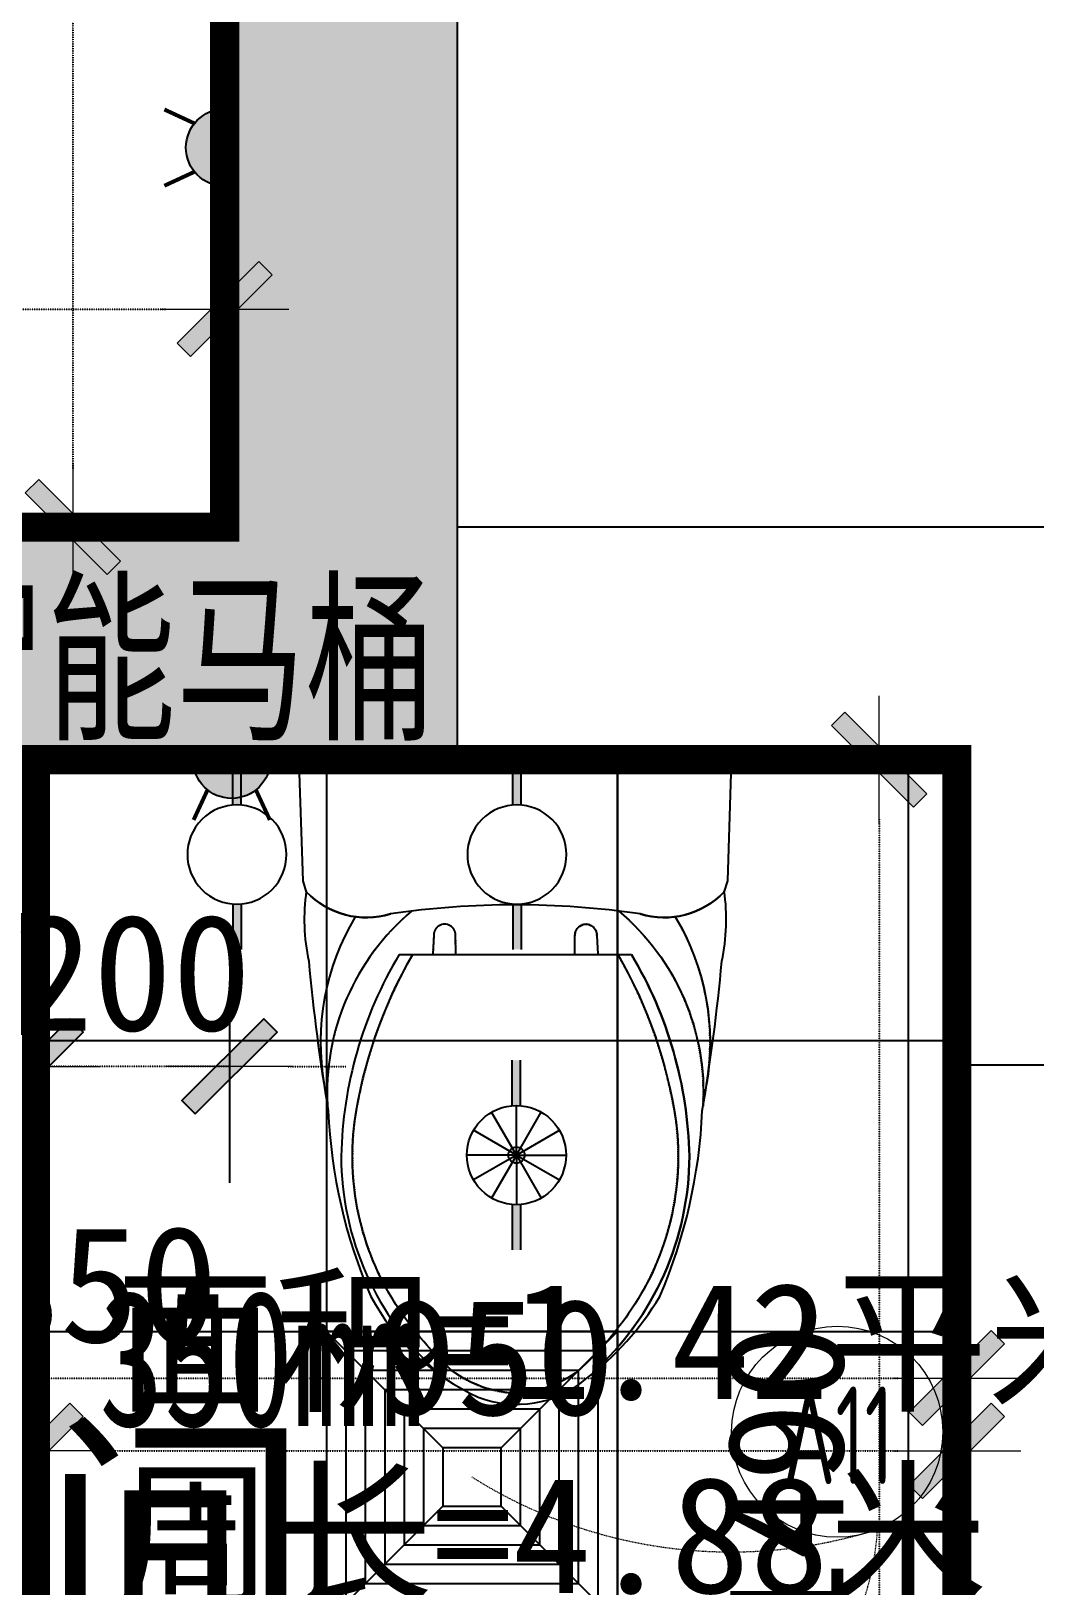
# Model space of a CAD drawing. Header units: millimetres. Extents: x -23568 to 99064, y -162914 to -58422.
# Drawn here: x 27585 to 28620, y -64653 to -63049 of the extents above; entities that cross this region are included whole.
import ezdxf
from ezdxf.enums import TextEntityAlignment as Align

# ---------------------------------------------------------------- set-up
doc = ezdxf.new("R2010")
doc.units = ezdxf.units.MM
doc.header["$LTSCALE"] = 0.01
doc.linetypes.add('ACAD_ISO03W100', pattern=[30, 12, -18])
doc.linetypes.add('HIDDEN', pattern=[9.524999999999999, 6.35, -3.175])
for name, color, linetype in [('AREA', 1, 'Continuous'), ('A家私尺寸', 8, 'Continuous'), ('FC-【地面材质】', 250, 'Continuous'), ('FF-FURN【平面家具】', 51, 'Continuous'), ('IFF-Furn', 51, 'Continuous'), ('LG-【灯具】', 22, 'Continuous'), ('P13-文字说明', 51, 'Continuous'), ('RC-FIN【天花造型】', 30, 'Continuous'), ('RC-FUN【家具参考线】', 250, 'ACAD_ISO03W100'), ('WALL-【原始墙体】', 6, 'Continuous'), ('X▲【插座定位】', 30, 'Continuous'), ('X▲【水路布置】', 30, 'Continuous'), ('图例表', 40, 'Continuous')]:
    doc.layers.add(name, color=color, linetype=linetype)
for name, color, linetype, lineweight in [('FF-Dim【平面家具尺】', 44, 'Continuous', 0), ('Q◆【 新建墙体填充】', 51, 'Continuous', 0), ('X▲【平面开关】', 31, 'Continuous', 0)]:
    doc.layers.add(name, color=color, linetype=linetype, lineweight=lineweight)
doc.styles.add('Arial', font='arial.ttf')
doc.styles.add('CCD_DIM', font='ARCHS.SHX', dxfattribs={"width": 0.7})
doc.styles.add('中文字体', font='', dxfattribs={"width": 0.7})
doc.styles.add('宋体', font='')
doc.styles.add('幼圆', font='SIMYOU.TTF')
doc.styles.add('黑体', font='simhei.ttf')
doc.styles.get('中文字体').set_extended_font_data('SimSun')
doc.styles.get('宋体').set_extended_font_data('SimSun')
doc.dimstyles.new('知乐家-尺寸1：60', dxfattribs={"dimscale": 60, "dimtxt": 2, "dimasz": 1, "dimexe": 2, "dimexo": 2, "dimgap": 0.6, "dimtad": 1, "dimdec": 0, "dimdsep": 46, "dimtxsty": '宋体', "dimblk": 'WS-cj', "dimcen": 1, "dimclrd": 44, "dimclre": 44, "dimclrt": 2, "dimadec": 0, "dimazin": 2, "dimtfac": 1, "dimtdec": 4, "dimtix": 1, "dimtmove": 2, "dimatfit": 3, "dimldrblk": 'CCD_Leader_Arrow', "dimfxl": 0, "dimtolj": 1, "dimarcsym": 0})

# ---------------------------------------------------------------- blocks, each defined once
blk = doc.blocks.new('8686')
at = {"layer": 'RC-FUN【家具参考线】'}
h = blk.add_hatch(color=250, dxfattribs=at)
h.dxf.hatch_style = 1
h.paths.add_polyline_path([(137729.7132588396, -326943.4323216762), (137369.7132588396, -326943.4323216762), (137369.7132588396, -327183.4323216762), (137489.7132588396, -327183.4323216762), (137489.7132588396, -329458.4323216762), (136549.7132588396, -329458.4323216762), (136549.7132588396, -329698.4323216762), (137729.7132588396, -329698.4323216762)])
at = {"layer": 'RC-FUN【家具参考线】', "color": 250}
for p, q in [((137729.7132588396, -329698.4323216762), (137729.7132588396, -326943.4323216762)), ((137489.7132588396, -329458.4323216762), (137489.7132588396, -327183.4323216762)), ((137489.7132588396, -329458.4323216762), (136549.7132588396, -329458.4323216762)), ((138484.7132588396, -329458.4323216762), (137729.7132588396, -329458.4323216762)), ((138244.7132588396, -329698.4323216762), (136549.7132588396, -329698.4323216762)), ((137294.7132588396, -329698.4323216762), (137294.7132588396, -331188.4323216762)), ((138244.7132588396, -330013.4323216762), (138244.7132588396, -329698.4323216762)), ((137705.3199935103, -329879.6634413632), (137704.2658824798, -329899.2234465367)), ((137728.1049326191, -329899.0018741374), (137727.8468690198, -329879.6634413632)), ((137850.6616204022, -329899.0018741374), (137850.9196840014, -329879.6634413632)), ((137873.446559511, -329879.6634413632), (137874.5006705415, -329899.2234465367)), ((138484.7132588396, -330013.4323216762), (138244.7132588396, -330013.4323216762)), ((138244.7132588396, -330658.4323216762), (138244.7132588396, -330013.4323216762))]:
    blk.add_line(p, q, dxfattribs=at)
at = {"layer": 'RC-FUN【家具参考线】', "color": 250, "linetype": 'Continuous'}
for p, q in [((137578.2691234951, -329698.4323216762), (138000.4974295261, -329698.4323216762)), ((137570.5744241019, -329823.2532192019), (137566.9533916615, -329712.4520616023)), ((138011.8131613598, -329712.4520616023), (138008.1921289194, -329823.2532192019)), ((137574.1954619995, -329835.011709311), (137570.5744241019, -329823.2532192019)), ((138008.1921289194, -329823.2532192019), (138004.5710910218, -329835.011709311))]:
    blk.add_line(p, q, dxfattribs=at)
at = {"layer": 'RC-FUN【家具参考线】', "color": 250, "linetype": 'ByBlock'}
blk.add_line((137669.5255734741, -329899.5463408456), (137909.2409795472, -329899.5463408455), dxfattribs=at)
at = {"layer": 'RC-FUN【家具参考线】', "color": 250, "linetype": 'Continuous'}
for centre, radius, start, end in [((137578.2691234951, -329710.0088165412), 11.57649486503676, 90.00000000014404, 192.1840227518736), ((138000.4974295261, -329710.0088165412), 11.57649486500304, 347.8159772481567, 90), ((137777.5675763961, -329863.0534890929), 205.7649777356923, 171.8704741478591, 192.1180571252163), ((137635.8842674215, -329775.731238254), 85.55514574317604, 223.8594693422108, 286.8246698705628), ((137942.8822855998, -329775.7312382541), 85.55514574310276, 253.1753301294258, 316.1405306578037), ((137801.198976625, -329863.0534890928), 205.7649777358714, 347.8819428747781, 8.129525852134003), ((137789.3832765106, -330725.7006894024), 877.5703140505528, 81.56452761887942, 98.43547238111871), ((139599.6631596937, -329720.3291789573), 2031.799707964596, 185.2501957434444, 189.6390642951652), ((135979.1033933276, -329720.3291789569), 2031.799707964599, 350.3609357048248, 354.7498042565458), ((138142.917341164, -330036.5228332931), 546.8965800116086, 182.5165212510218, 203.2259987641802), ((137435.8492118573, -330036.5228332932), 546.8965800115748, 336.7740012358254, 357.4834787489842), ((137850.7106856426, -330138.8924696132), 238.9398777877887, 208.3069014716136, 245.3734338545492), ((137676.9861596805, -330095.2338639369), 304.9371251719684, 307.3390331685042, 329.0200999496419), ((137790.9321606681, -330253.0056252913), 110.5050677362536, 248.8962168609534, 309.9839476369073)]:
    blk.add_arc(centre, radius, start, end, dxfattribs=at)
at = {"layer": 'RC-FUN【家具参考线】', "color": 250}
for centre, radius, start, end in [((137839.5555144792, -330041.7763299668), 244.1834074813229, 129.9245249638627, 183.347095908056), ((137739.2110385421, -330041.7763299668), 244.1834074813043, 356.652904091944, 50.07547503614252), ((137840.1002206687, -329990.0288650567), 251.5845663948338, 149.0161308852502, 189.9846402518409), ((137716.5834312651, -329879.4550892817), 11.26536464768717, 358.9402583959397, 181.0597416040575), ((137862.1831217562, -329879.4550892817), 11.26536464771627, 358.9402583959397, 181.0597416040575), ((137738.6663323526, -329990.0288650567), 251.5845663947839, 350.0153597481687, 30.98386911475659), ((138104.0931627681, -330142.5277234962), 485.6560405708129, 149.9611946300454, 171.7474762244473), ((137474.6733902532, -330142.5277234963), 485.6560405708667, 8.252523775565807, 30.03880536996649), ((137904.5406169621, -330107.4443387889), 283.1993226899367, 172.9770619847005, 213.9187929076339), ((137674.2259360593, -330107.4443387889), 283.1993226899292, 326.0812070923628, 7.022938015300211), ((137959.9275677467, -330070.1994766489), 349.9443155586477, 213.9187929076408, 227.6432727893205), ((137618.8389852746, -330070.1994766488), 349.9443155587157, 312.3567272106631, 326.0812070923434), ((137794.6248152007, -330233.9258081562), 118.1794856804963, 233.3947171983296, 267.4579632710654), ((137784.1417378206, -330233.9258081563), 118.1794856804396, 272.5420367288654, 306.6052828016759)]:
    blk.add_arc(centre, radius, start, end, dxfattribs=at)
at = {"layer": 'RC-FUN【家具参考线】', "color": 250, "linetype": 'ByBlock'}
for centre, radius, start, end in [((138033.9661348094, -330116.6888187582), 424.2260935638658, 149.2124941760266, 178.7513459843544), ((137544.8004182118, -330116.6888187581), 424.226093563836, 1.248654015637731, 30.78750582396667), ((137911.9646795269, -330106.5690637886), 302.1251691112454, 180.1659895920784, 227.869297646474), ((137666.8018734944, -330106.5690637885), 302.1251691112165, 312.1307023535186, 359.8340104079106)]:
    blk.add_arc(centre, radius, start, end, dxfattribs=at)
blk = doc.blocks.new('做成ACAD TuKuai0410')
at = {"linetype": 'Continuous'}
for points in [[(0, -211.1141530154855), (0, 211.1141530154928, -0.477961537101419), (14.01973992603598, 222.429884849189), (124.8208975257003, 218.808852408707), (136.579387634818, 215.1878145111332, -0.2818652564521011), (159.1918709058373, 128.7355885951984, 0.07374664095480787), (159.1918709058082, -128.7355885951838, -0.2818652564520825), (136.5793876347889, -215.1878145111186), (124.8208975256712, -218.8088524086925), (14.01973992603598, -222.429884849189, -0.4779615371007451), (0, -211.1141530155001, -5.50027363065142e-13)], [(135.5236547702516, -215.5129284225841, 0.0885773201583541), (207.8167316136532, -212.9956426940043, 0.01915239294053818), (362.1033520548954, -192.8350896027332, 0.09060889336609543), (553.7640669710236, -149.0400957939564, 0.1631583580039282), (657.6667702507111, -38.23939467476157, 0.2730425850405105), (639.2449939620565, 72.55645311440458, 0.09488472436252596), (553.7640669710236, 149.040095793971, 0.09060889336609476), (362.1033520549245, 192.8350896027405, 0.01915239294053851), (207.8167316136532, 212.9956426940189, 0.08857732015835576), (135.5236547702516, 215.5129284225914, 0.8794159779426043)]]:
    blk.add_lwpolyline(points, format="xyb", dxfattribs=at)
at = {"color": 39}
for points in [[(156.0820692787529, 106.5392890060975, -0.2374156357474076), (357.6005645009573, 193.5946324101169, 3.872250202734719)], [(162.0816312465759, 164.9695913118339, -0.1806875641680674), (335.2173235938826, 197.0571900481591, 4.705294550898476)], [(200.9825791179901, 105.7160230069712, -0.09534796400648576), (374.3861723495938, 165.9172177115252, -0.1805669090223648), (567.0421445929096, 119.8497555703943, -0.05995602777653749), (630.3635456744232, 65.22875791890692, -0.1497331398457365), (653.5566776441119, -7.275957614183426e-11, -0.1497331398454031), (630.3635456744232, -65.22875791889965, -0.05995602777653749), (567.0421445929096, -119.8497555703871, -0.1805669090223648), (374.3861723495647, -165.9172177115179, -0.09534796400648576), (200.9825791179901, -105.716023006964, 0.09534796400648576)], [(200.5695524611801, 61.27834389152849), (181.2311196869705, 61.53640749079932, -1.018669164694576), (181.2311196869705, 84.06328300035966), (200.7911248604651, 85.1173940308363)], [(200.5695524611801, -61.27834389152122), (181.2311196869705, -61.53640749078477, 1.018669164694576), (181.2311196869705, -84.06328300035238), (200.7911248604651, -85.11739403082902)], [(156.0820692787238, -106.5392890060903, 0.2374156357474076), (357.6005645009573, -193.5946324101096, -3.872250202734719)], [(162.0816312465467, -164.9695913118267, 0.1806875641680674), (335.2173235938826, -197.0571900481518, -4.705294550898476)]]:
    blk.add_lwpolyline(points, format="xyb", dxfattribs=at)
at = {"color": 35, "linetype": 'ByBlock'}
for points in [[(201.1140191693266, 119.8577030365414, -0.1296060232212347), (409.0120171126036, 179.5424982298573, -0.2112038815731671), (632.1977470206039, 80.09144639874285, -2.252949007047939)], [(201.1140191693266, -119.8577030365341, 0.1296060232212347), (409.0120171126036, -179.54249822985, 0.2112038815731671), (632.1977470206039, -80.09144639873557, 2.252949007047939)]]:
    blk.add_lwpolyline(points, format="xyb", dxfattribs=at)
blk.add_lwpolyline([(201.1140191693266, -119.8577030365341), (201.1140191693266, 119.8577030365414)], dxfattribs=at)
blk = doc.blocks.new('WS-cj')
blk.add_hatch(color=2).paths.add_polyline_path([(0.5879038905250127, 0.8177135944101792), (-0.8177135944101792, -0.5879038905250127), (-0.5879038905245579, -0.817713594410634), (0.817713594410634, 0.5879038905247853)])
at = {"color": 2, "linetype": 'ByBlock', "lineweight": 0}
for p, q in [((-1.099999999999909, 0), (0, 0)), ((0, 0), (1.099999999999909, 0))]:
    blk.add_line(p, q, dxfattribs=at)
at = {"color": 2}
blk.add_lwpolyline([(0.5879038905250127, 0.8177135944101792), (-0.8177135944101792, -0.5879038905250127), (-0.5879038905245579, -0.817713594410634), (0.817713594410634, 0.5879038905247853)], close=True, dxfattribs=at)
blk = doc.blocks.new('*D290')
at = {"layer": 'Defpoints', "color": 0, "transparency": 16777216}
for p in [(27589.27288711643, -63800.60114607197), (28539.27288711643, -63800.60114607197), (28539.27288711643, -64513.64055503084)]:
    blk.add_point(p, dxfattribs=at)
at = {"layer": 'FF-Dim【平面家具尺】', "color": 44, "lineweight": -2, "transparency": 16777216}
for p, q in [((27589.27288711643, -64153.64055503084), (27589.27288711643, -64633.64055503084)), ((28539.27288711643, -64153.64055503084), (28539.27288711643, -64633.64055503084))]:
    blk.add_line(p, q, dxfattribs=at)
at = {"layer": 'FF-Dim【平面家具尺】', "color": 44, "linetype": 'ACAD_ISO03W100', "lineweight": -2, "transparency": 16777216}
blk.add_line((27649.27288711643, -64513.64055503084), (28479.27288711643, -64513.64055503084), dxfattribs=at)
at = {"layer": 'FF-Dim【平面家具尺】', "color": 44, "lineweight": -2, "transparency": 16777216, "xscale": 60, "yscale": 60, "zscale": 60, "rotation": 180}
blk.add_blockref('WS-cj', (27589.27288711643, -64513.64055503084), dxfattribs=at)
at = {"layer": 'FF-Dim【平面家具尺】', "color": 44, "lineweight": -2, "transparency": 16777216, "xscale": 60, "yscale": 60, "zscale": 60}
blk.add_blockref('WS-cj', (28539.27288711643, -64513.64055503084), dxfattribs=at)
at = {"layer": 'FF-Dim【平面家具尺】', "color": 2, "transparency": 16777216, "insert": (28064.27288711643, -64417.64055503084), "char_height": 120, "attachment_point": 5, "style": '宋体'}
blk.add_mtext('\\A1;950', dxfattribs=at)
blk = doc.blocks.new('CCD_Leader_Arrow')
at = {"color": 50, "linetype": 'ByBlock'}
blk.add_line((0, 0), (-1, 0), dxfattribs=at)
for points in [[(-0.8586479999999881, 0.6683735999999953), (-0.5965191999999888, 0.8519200000000069), (-0.2400000000000091, 0), (0, 0)], [(-0.8586479999999881, -0.6683735999999953), (-0.5965191999999888, -0.8519200000000069), (-0.2400000000000091, 0), (0, 0)]]:
    blk.add_solid(points, dxfattribs=at)
blk = doc.blocks.new('*D291')
at = {"layer": 'Defpoints', "color": 0, "transparency": 16777216}
for p in [(28539.27288711644, -63800.601146072), (28459.14799834606, -65290.601146072), (28539.27288711644, -65290.601146072)]:
    blk.add_point(p, dxfattribs=at)
at = {"layer": 'FF-Dim【平面家具尺】', "color": 44, "lineweight": -2, "transparency": 16777216}
for p, q in [((28459.14799834606, -63800.601146072), (28339.14799834606, -63800.601146072)), ((28459.14799834606, -65290.601146072), (28339.14799834606, -65290.601146072))]:
    blk.add_line(p, q, dxfattribs=at)
at = {"layer": 'FF-Dim【平面家具尺】', "color": 44, "linetype": 'ACAD_ISO03W100', "lineweight": -2, "transparency": 16777216}
blk.add_line((28459.14799834606, -63860.601146072), (28459.14799834606, -65230.601146072), dxfattribs=at)
at = {"layer": 'FF-Dim【平面家具尺】', "color": 44, "lineweight": -2, "transparency": 16777216, "xscale": 60, "yscale": 60, "zscale": 60}
for p, rotation in [((28459.14799834606, -63800.601146072), 90), ((28459.14799834606, -65290.601146072), 270)]:
    blk.add_blockref('WS-cj', p, dxfattribs=dict(at, rotation=rotation))
at = {"layer": 'FF-Dim【平面家具尺】', "color": 2, "transparency": 16777216, "insert": (28363.14799834603, -64545.601146072), "char_height": 120, "attachment_point": 5, "rotation": 90, "style": '宋体'}
blk.add_mtext('\\A1;1490', dxfattribs=at)
blk = doc.blocks.new('*D292')
at = {"layer": 'Defpoints', "color": 0, "transparency": 16777216}
for p in [(27784.27288711643, -63335.70857234014), (26589.27288711139, -63560.60114607197), (27784.27288711643, -63560.60114607197)]:
    blk.add_point(p, dxfattribs=at)
at = {"layer": 'FF-Dim【平面家具尺】', "color": 44, "lineweight": -2, "transparency": 16777216}
for p, q in [((26589.27288711139, -63440.60114607197), (26589.27288711139, -63215.70857234014)), ((27784.27288711643, -63440.60114607197), (27784.27288711643, -63215.70857234014))]:
    blk.add_line(p, q, dxfattribs=at)
at = {"layer": 'FF-Dim【平面家具尺】', "color": 44, "linetype": 'ACAD_ISO03W100', "lineweight": -2, "transparency": 16777216}
blk.add_line((26649.27288711139, -63335.70857234014), (27724.27288711643, -63335.70857234014), dxfattribs=at)
at = {"layer": 'FF-Dim【平面家具尺】', "color": 44, "lineweight": -2, "transparency": 16777216, "xscale": 60, "yscale": 60, "zscale": 60, "rotation": 180}
blk.add_blockref('WS-cj', (26589.27288711139, -63335.70857234014), dxfattribs=at)
at = {"layer": 'FF-Dim【平面家具尺】', "color": 44, "lineweight": -2, "transparency": 16777216, "xscale": 60, "yscale": 60, "zscale": 60}
blk.add_blockref('WS-cj', (27784.27288711643, -63335.70857234014), dxfattribs=at)
at = {"layer": 'FF-Dim【平面家具尺】', "color": 2, "transparency": 16777216, "insert": (27186.77288711391, -63239.70857234014), "char_height": 120, "attachment_point": 5, "style": '宋体'}
blk.add_mtext('\\A1;1195', dxfattribs=at)
blk = doc.blocks.new('*D293')
at = {"layer": 'Defpoints', "color": 0, "transparency": 16777216}
for p in [(27784.27288711644, -61285.601146072), (27627.72296243841, -63560.601146072), (27784.27288711644, -63560.601146072)]:
    blk.add_point(p, dxfattribs=at)
at = {"layer": 'FF-Dim【平面家具尺】', "color": 44, "lineweight": -2, "transparency": 16777216}
for p, q in [((27664.27288711644, -61285.601146072), (27507.72296243841, -61285.601146072)), ((27664.27288711644, -63560.601146072), (27507.72296243841, -63560.601146072))]:
    blk.add_line(p, q, dxfattribs=at)
at = {"layer": 'FF-Dim【平面家具尺】', "color": 44, "linetype": 'ACAD_ISO03W100', "lineweight": -2, "transparency": 16777216}
blk.add_line((27627.72296243841, -61345.601146072), (27627.72296243841, -63500.601146072), dxfattribs=at)
at = {"layer": 'FF-Dim【平面家具尺】', "color": 44, "lineweight": -2, "transparency": 16777216, "xscale": 60, "yscale": 60, "zscale": 60}
for p, rotation in [((27627.72296243841, -61285.601146072), 90), ((27627.72296243841, -63560.601146072), 270)]:
    blk.add_blockref('WS-cj', p, dxfattribs=dict(at, rotation=rotation))
at = {"layer": 'FF-Dim【平面家具尺】', "color": 2, "transparency": 16777216, "insert": (27531.72296243838, -62423.101146072), "char_height": 120, "attachment_point": 5, "rotation": 90, "style": '宋体'}
blk.add_mtext('\\A1;2275', dxfattribs=at)
blk = doc.blocks.new('*D341')
at = {"layer": 'Defpoints', "color": 0, "transparency": 16777216}
for p in [(26689.27288711643, -64250.60114607227), (28539.27288711643, -64250.60114607227), (28539.27288711643, -64438.59440467344)]:
    blk.add_point(p, dxfattribs=at)
at = {"layer": 'Q◆【 新建墙体填充】', "color": 44, "lineweight": -2, "transparency": 16777216}
for p, q in [((26689.27288711643, -64370.60114607227), (26689.27288711643, -64558.59440467344)), ((28539.27288711643, -64370.60114607227), (28539.27288711643, -64558.59440467344))]:
    blk.add_line(p, q, dxfattribs=at)
at = {"layer": 'Q◆【 新建墙体填充】', "color": 44, "linetype": 'ACAD_ISO03W100', "lineweight": -2, "transparency": 16777216}
blk.add_line((26749.27288711643, -64438.59440467344), (28479.27288711643, -64438.59440467344), dxfattribs=at)
at = {"layer": 'Q◆【 新建墙体填充】', "color": 44, "lineweight": -2, "transparency": 16777216, "xscale": 60, "yscale": 60, "zscale": 60, "rotation": 180}
blk.add_blockref('WS-cj', (26689.27288711643, -64438.59440467344), dxfattribs=at)
at = {"layer": 'Q◆【 新建墙体填充】', "color": 44, "lineweight": -2, "transparency": 16777216, "xscale": 60, "yscale": 60, "zscale": 60}
blk.add_blockref('WS-cj', (28539.27288711643, -64438.59440467344), dxfattribs=at)
at = {"layer": 'Q◆【 新建墙体填充】', "color": 2, "transparency": 16777216, "insert": (27614.27288711643, -64342.59440467344), "char_height": 120, "attachment_point": 5, "style": '宋体'}
blk.add_mtext('\\A1;1850', dxfattribs=at)
blk = doc.blocks.new('A$C2C106005')
at = {"color": 1}
for p, q in [((119.9999512015493, 180.0000006422633), (-4.879845073446631e-05, 300.0000006422633)), ((179.9999512015493, 180.0000006422633), (299.9999512015493, 300.0000006422633)), ((119.9999512015493, 120.0000006422633), (-4.879845073446631e-05, 6.422633305191994e-07)), ((179.9999512015493, 120.0000006422633), (299.9999512015493, 6.422633305191994e-07))]:
    blk.add_line(p, q, dxfattribs=at)
for points in [[(19.99995120154927, 280.0000006422633), (279.9999512015493, 280.0000006422633), (279.9999512015493, 20.00000064226333), (19.99995120154927, 20.00000064226333)], [(39.99995120154927, 260.0000006422633), (259.9999512015493, 260.0000006422633), (259.9999512015493, 40.00000064226333), (39.99995120154927, 40.00000064226333)], [(59.99995120154927, 240.0000006422633), (239.9999512015493, 240.0000006422633), (239.9999512015493, 60.00000064226333), (59.99995120154927, 60.00000064226333)], [(79.99995120154927, 220.0000006422633), (219.9999512015493, 220.0000006422633), (219.9999512015493, 80.00000064226333), (79.99995120154927, 80.00000064226333)], [(99.99995120154927, 200.0000006422633), (199.9999512015493, 200.0000006422633), (199.9999512015493, 100.0000006422633), (99.99995120154927, 100.0000006422633)], [(119.9999512015493, 180.0000006422633), (179.9999512015493, 180.0000006422633), (179.9999512015493, 120.0000006422633), (119.9999512015493, 120.0000006422633)]]:
    blk.add_lwpolyline(points, close=True, dxfattribs=at)
at = {"layer": 'LG-【灯具】', "color": 30}
blk.add_lwpolyline([(-4.879845073446631e-05, 300.0000006422633), (299.9999512015493, 300.0000006422633), (299.9999512015493, 6.422633305191994e-07), (-4.879845073446631e-05, 6.422633305191994e-07)], close=True, dxfattribs=at)
blk = doc.blocks.new('A$C14176A33')
at = {"layer": 'X▲【插座定位】'}
h = blk.add_hatch(color=256, dxfattribs=at)
h.dxf.hatch_style = 1
h.paths.add_polyline_path([(3.128102491856589, -3.196513716829941e-06, 1), (0.395853344506213, -3.196513716829941e-06)])
blk.add_line((0.3653781063412679, -3.196513716829941e-06), (3.158577730021534, -3.196513716829941e-06), dxfattribs=at)
at = {"layer": 'X▲【插座定位】', "const_width": 0.1396599811840133}
for points in [[(0.9086349971048548, 1.066815536845388), (0.4157401191414464, 2.128755250115501)], [(2.615320839257947, 1.066815536845388), (3.108215717221356, 2.128755250115501)]]:
    blk.add_lwpolyline(points, dxfattribs=at)
at = {"layer": 'X▲【插座定位】'}
blk.add_arc((1.761977918180674, -3.196513716829941e-06), 1.366124573674822, 0, 180, dxfattribs=at)
blk = doc.blocks.new('*D417')
at = {"layer": 'Defpoints', "color": 0, "transparency": 16777216}
for p in [(27589.27288711643, -63924.10531944223), (27789.27288711643, -63924.10531944223), (27589.27288711643, -64117.05219248275)]:
    blk.add_point(p, dxfattribs=at)
at = {"layer": 'X▲【插座定位】', "color": 44, "lineweight": -2, "transparency": 16777216}
for p, q in [((27589.27288711643, -64044.10531944223), (27589.27288711643, -64237.05219248275)), ((27789.27288711643, -64044.10531944223), (27789.27288711643, -64237.05219248275))]:
    blk.add_line(p, q, dxfattribs=at)
at = {"layer": 'X▲【插座定位】', "color": 44, "linetype": 'ACAD_ISO03W100', "lineweight": -2, "transparency": 16777216}
for p, q in [((27529.27288711643, -64117.05219248275), (27469.27288711643, -64117.05219248275)), ((27789.27288711643, -64117.05219248275), (27589.27288711643, -64117.05219248275)), ((27849.27288711643, -64117.05219248275), (27909.27288711643, -64117.05219248275))]:
    blk.add_line(p, q, dxfattribs=at)
at = {"layer": 'X▲【插座定位】', "color": 44, "lineweight": -2, "transparency": 16777216, "xscale": 60, "yscale": 60, "zscale": 60}
blk.add_blockref('WS-cj', (27589.27288711643, -64117.05219248275), dxfattribs=at)
at = {"layer": 'X▲【插座定位】', "color": 44, "lineweight": -2, "transparency": 16777216, "xscale": 60, "yscale": 60, "zscale": 60, "rotation": 180}
blk.add_blockref('WS-cj', (27789.27288711643, -64117.05219248275), dxfattribs=at)
at = {"layer": 'X▲【插座定位】', "color": 2, "transparency": 16777216, "insert": (27689.27288711643, -64021.05219248275), "char_height": 120, "attachment_point": 5, "style": '宋体'}
blk.add_mtext('\\A1;200', dxfattribs=at)
blk = doc.blocks.new('*D423')
at = {"layer": 'Defpoints', "color": 0, "transparency": 16777216}
for p in [(27676.19546213959, -63160.601146072), (27521.35587654191, -63560.601146072), (27676.19546213959, -63560.601146072)]:
    blk.add_point(p, dxfattribs=at)
at = {"layer": 'X▲【插座定位】', "color": 44, "lineweight": -2, "transparency": 16777216}
for p, q in [((27556.19546213959, -63160.601146072), (27401.35587654191, -63160.601146072)), ((27556.19546213959, -63560.601146072), (27401.35587654191, -63560.601146072))]:
    blk.add_line(p, q, dxfattribs=at)
at = {"layer": 'X▲【插座定位】', "color": 44, "linetype": 'ACAD_ISO03W100', "lineweight": -2, "transparency": 16777216}
blk.add_line((27521.35587654191, -63220.601146072), (27521.35587654191, -63500.601146072), dxfattribs=at)
at = {"layer": 'X▲【插座定位】', "color": 44, "lineweight": -2, "transparency": 16777216, "xscale": 60, "yscale": 60, "zscale": 60}
for p, rotation in [((27521.35587654191, -63160.601146072), 90), ((27521.35587654191, -63560.601146072), 270)]:
    blk.add_blockref('WS-cj', p, dxfattribs=dict(at, rotation=rotation))
at = {"layer": 'X▲【插座定位】', "color": 2, "transparency": 16777216, "insert": (27425.35587654189, -63360.601146072), "char_height": 120, "attachment_point": 5, "rotation": 90, "style": '宋体'}
blk.add_mtext('\\A1;400', dxfattribs=at)
blk = doc.blocks.new('鹿白_03026353')
at = {"layer": '图例表'}
h = blk.add_hatch(color=256, dxfattribs=at)
edge = h.paths.add_edge_path()
edge.add_line((2.44657547967654, -1.16986210333107), (1.273999829787499, -1.16986210333107))
edge.add_ellipse((0, -1.278634859630074), major_axis=(-0.9041313728402819, 0.9041313728402819), ratio=0.9999999999985006, start_angle=225.000000000025, end_angle=229.8800182066488, ccw=False)
edge.add_ellipse((0, -1.278634859630074), major_axis=(0.9041313728355774, 0.9041313728355774), ratio=0.9999999999988127, start_angle=310.1199817933526, end_angle=314.999999999966, ccw=False)
edge.add_line((1.273999829791137, -1.387407615929078), (2.446575479680178, -1.387407615929078))
edge.add_line((2.44657547967654, -1.387407615929078), (2.44657547967654, -1.16986210333107))
edge = h.paths.add_edge_path()
edge.add_ellipse((3.637978807091713e-12, -1.278634859630074), major_axis=(-0.9041313727847741, 0.9041313727847738), ratio=0.9999999999961674, start_angle=40.119981793499505, end_angle=45.00000000012773, ccw=False)
edge.add_line((-1.273999829787499, -1.16986210333107), (-2.44657547967654, -1.16986210333107))
edge.add_line((-2.44657547967654, -1.16986210333107), (-2.44657547967654, -1.387407615929078))
edge.add_line((-2.44657547967654, -1.387407615929078), (-1.273999829791137, -1.387407615929078))
edge.add_ellipse((0, -1.278634859630074), major_axis=(0.9041313727811847, 0.9041313727811847), ratio=0.9999999999960312, start_angle=134.9999999998749, end_angle=139.8800182065041, ccw=False)
for p, q in [((0, -1.278634859630074), (-0.6393174248369178, -0.1713045977548973)), ((0, -1.278634859630074), (0, -1.007811079034582e-08)), ((0, -1.278634859630074), (0.6393174248405558, -0.1713045977548973)), ((0, -1.278634859630074), (-1.107330261987954, -0.6393174348540924)), ((0, -1.278634859630074), (1.107330261987954, -0.6393174348540924)), ((-1.273999829787499, -1.16986210333107), (-2.44657547967654, -1.16986210333107)), ((1.273999829791137, -1.16986210333107), (2.44657547967654, -1.16986210333107)), ((-1.273999829787499, -1.387407615929078), (-2.44657547967654, -1.387407615929078)), ((0, -1.278634859630074), (-1.278634849677474, -1.278634859630074)), ((0, -1.278634859630074), (-1.107330261987954, -1.917952284408784)), ((0, -1.278634859630074), (-0.6393174248369178, -2.385965121507979)), ((0, -1.278634859630074), (1.107330261987954, -1.917952284408784)), ((0, -1.278634859630074), (1.278634849681112, -1.278634859630074)), ((0, -1.278634859630074), (0.6393174248405558, -2.385965121507979)), ((0, -1.278634859630074), (0, -2.557269709183856)), ((1.273999829791137, -1.387407615929078), (2.44657547967654, -1.387407615929078))]:
    blk.add_line(p, q, dxfattribs=at)
for major_axis, ratio, start_param, end_param in [((-0.9041313728253271, 0.9041313728253271), 0.9999999999999584, 3.926990816987262, 10.21017612416685), ((0.1467986841811716, 0.1467986841811716), 0.9999999999997313, 5.497787143782004, 11.78097245096159)]:
    blk.add_ellipse((0, -1.278634859630074), major_axis=major_axis, ratio=ratio, start_param=start_param, end_param=end_param, dxfattribs=at)
blk = doc.blocks.new('鹿白_03028961')
at = {"layer": '图例表'}
h = blk.add_hatch(color=256, dxfattribs=at)
edge = h.paths.add_edge_path()
edge.add_ellipse((-3.637978807091713e-12, -1.278634859632803), major_axis=(0.9041313727847702, 0.9041313727847702), ratio=0.9999999999961671, start_angle=314.9999999998723, end_angle=319.8800182065005, ccw=False)
edge.add_ellipse((3.637978807091713e-12, -1.278634859632803), major_axis=(-0.9041313727812673, 0.9041313727812673), ratio=0.9999999999958553, start_angle=220.1199817935021, end_angle=225.0000000001187, ccw=False)
edge.add_line((1.273999829787499, -1.387407615931807), (2.44657547967654, -1.387407615931807))
edge.add_line((2.44657547967654, -1.387407615931807), (2.44657547967654, -1.169862103333799))
edge.add_line((2.44657547967654, -1.169862103333799), (1.273999829791137, -1.169862103333799))
edge = h.paths.add_edge_path()
edge.add_ellipse((3.637978807091713e-12, -1.278634859632803), major_axis=(-0.9041313728371205, 0.9041313728371202), ratio=0.9999999999987048, start_angle=45.00000000002899, end_angle=49.88001820664931, ccw=False)
edge.add_ellipse((3.637978807091713e-12, -1.278634859632803), major_axis=(0.9041313728402761, 0.9041313728402762), ratio=0.999999999998501, start_angle=130.1199817933512, end_angle=134.999999999975, ccw=False)
edge.add_line((-1.273999829783861, -1.169862103333799), (-2.446575479669264, -1.169862103333799))
edge.add_line((-2.44657547967654, -1.169862103333799), (-2.44657547967654, -1.387407615931807))
edge.add_line((-2.44657547967654, -1.387407615931807), (-1.273999829787499, -1.387407615931807))
for p, q in [((-1.273999829783861, -1.169862103333799), (-2.44657547967654, -1.169862103333799)), ((1.273999829787499, -1.169862103333799), (2.44657547967654, -1.169862103333799)), ((2.44657547967654, -1.169862103333799), (2.44657547967654, -1.387407615931807)), ((-1.273999829783861, -1.387407615931807), (-2.44657547967654, -1.387407615931807)), ((1.273999829787499, -1.387407615931807), (2.44657547967654, -1.387407615931807))]:
    blk.add_line(p, q, dxfattribs=at)
blk.add_ellipse((3.637978807091713e-12, -1.278634859632803), major_axis=(-0.9041313728253271, 0.9041313728253271), ratio=0.9999999999999584, start_param=3.926990816987262, end_param=10.21017612416685, dxfattribs=at)
blk = doc.blocks.new('A$C66C44230')
at = {"layer": 'P13-文字说明', "color": 51, "style": '幼圆'}
blk.add_text('卫生间', height=135.8410925928912, dxfattribs=at).set_placement((34.21307800553041, 174.4609323658806))
at = {"layer": 'P13-文字说明', "color": 1, "style": 'Arial'}
blk.add_text('BATH ROOM', height=73.72800000000001, dxfattribs=at).set_placement((12.47444114170503, 28.32096787822957))
blk = doc.blocks.new('*U211')
at = {"layer": 'A家私尺寸', "color": 7}
blk.add_blockref('A$C66C44230', (156.3791403867071, 9.261915693059564e-06), dxfattribs=at)

msp = doc.modelspace()

# ---------------------------------------------------------------- hatches: boundary and pattern name
at = {"layer": 'FC-【地面材质】'}
h = msp.add_hatch(dxfattribs=at)
h.set_pattern_fill('_USER', color=8, scale=800, double=1, pattern_type=0)
h.set_pattern_definition([(0, (22329.27288711643, -67695.60114607197), (0, 800), []), (90, (22329.27288711643, -67695.60114607197), (-800, 4.898587196589413e-14), [])])
h.paths.add_polyline_path([(22329.27288711643, -61320.60114607197), (21764.27288711643, -61320.60114607197), (19709.27288711643, -61320.60114607197), (19229.27288711643, -61320.60114607197), (19229.27288711593, -64015.60114607197), (19229.27288711591, -64065.60114607192), (19129.27288711599, -64065.60114607192), (19129.27288711649, -62995.60114607197), (19014.27288711643, -62995.60114607197), (19014.27288711643, -60765.60114607197), (18814.27288711643, -60765.60114607197), (16329.27288711643, -60765.60114607197), (16124.27288711643, -60765.60114607197), (16124.27288711643, -63960.60114607197), (16124.27288711643, -64075.60114607197), (17124.27288711643, -64075.60114607186), (17124.27288711643, -63475.60114607186), (18124.27288711643, -63475.60114607186), (18124.27288711643, -64175.60114607197), (18024.27288711643, -64175.60114607197), (18024.27288711643, -63575.60114607186), (17224.27288711643, -63575.60114607186), (17224.27288711643, -64075.60114607186), (17224.27288711643, -64175.60114607192), (17224.27288711643, -65475.60114607197), (18014.27288711643, -65475.60114607197), (19129.27288711643, -65475.60114607197), (19129.27288711596, -64915.60114607192), (19229.27288711591, -64915.60114607197), (19229.27288711591, -65025.60114607203), (19229.27288711643, -65605.60114607197), (19229.27288711643, -65725.60114607197), (19229.27288711643, -66275.60114607197), (19129.27288711643, -66275.60114607203), (19129.27288711643, -65575.60114607197), (18014.27288711643, -65575.60114607197), (18014.27288711643, -65725.60114607197), (17564.27288711643, -65725.60114607197), (16724.27288711643, -65725.60114607197), (16724.27288711643, -65875.60114607197), (16724.27288711643, -66070.60114607197), (16119.27288711643, -66070.60114607197), (16119.27288711643, -66240.60114607197), (16119.27288711643, -67300.60114607197), (16119.27288711643, -67470.60114607197), (16724.27288711643, -67470.60114607197), (16724.27288711643, -67670.60114607197), (18354.27288711643, -67670.60114607197), (18354.27288711643, -67000.60114607197), (19014.27288711643, -67000.60114607197), (19229.27288711643, -67000.60114607197), (19229.27288711643, -67695.60114607197), (19699.27288711643, -67695.60114607197), (21069.27288711745, -67695.60114607122), (22149.27288711556, -67695.60114607197), (22329.27288711643, -67695.60114607197), (22329.27288711643, -65290.60114607197), (27489.27288711643, -65290.60114607197), (27489.27288711643, -63800.60114607197), (26844.27288711643, -63800.60114607197), (26689.27288711314, -63800.60114607197), (26689.27288711643, -64250.60114607186), (26539.27288711646, -64250.60114607296), (26539.27288711559, -64130.60114606482), (26589.27288711559, -64130.60114607128), (26589.27288711139, -63560.60114607197), (26844.27288711643, -63560.60114607197), (27784.27288711643, -63560.60114607197), (27784.27288711643, -61285.60114607197), (27664.27288711643, -61285.60114607197), (25639.27288711559, -61285.60114607197), (25639.27288711559, -61385.60114607197), (25639.27288711559, -62830.60114607197), (25139.27288711559, -62830.60114607197), (25139.27288711559, -64130.60114607197), (25689.27288711559, -64130.60114607197), (25689.27288711646, -64250.60114607215), (24989.27288711559, -64250.60114607197), (24989.27288711559, -64130.60114607197), (25039.27288711559, -64130.60114607197), (25039.27288711559, -62730.60114607197), (25539.27288711559, -62730.60114607197), (25539.27288711559, -61385.60114607197), (25039.27288711559, -61385.60114607197), (25039.27288711559, -61285.60114607197), (24719.27288711643, -61285.60114607197), (22544.27288711643, -61285.60114607197), (22544.27288711643, -63550.60114607797), (24089.27288711643, -63550.60114607832), (24089.27288711628, -64130.6011460778), (24139.27288711559, -64130.6011460778), (24139.27288711559, -64250.60114607838), (23989.27288711625, -64250.60114607832), (23989.2728871164, -63650.60114607832), (22429.27288711643, -63650.60114607785), (22429.27288711643, -64250.60114607197), (22329.27288711643, -64250.60114607197)])
h = msp.add_hatch(dxfattribs=at)
h.set_pattern_fill('GRAVEL', color=8, scale=50)
h.set_pattern_definition([(228.0127875, (-108791.0403717232, 253420.0295474606), (-10160.0000007979, -11429.99999929089), [170.86072, -16915.2418197825]), (184.969741, (-108905.3403717232, 253293.0295474606), (15239.99999397025, 1270.000072348962), [293.2023599999998, -29027.02444676199]), (132.5104471, (-109197.4403717232, 253267.6295474606), (12700.00000536375, -13969.99999512298), [206.74076, -20467.36139705]), (267.273689, (-109692.7403717232, 252950.1295474606), (1270.000002659863, 25399.99999986657), [267.0022599999999, -26433.21871286899]), (292.83365418, (-109705.4403717232, 252683.4295474606), (-6350.000000531704, 15239.99999977773), [261.8168499999999, -25919.90387267199]), (357.2736889999999, (-109603.8403717232, 252442.1295474606), (-25399.99999986657, 1270.000002659864), [267.0022599999999, -26433.21871286899]), (37.69424047, (-109337.1403717232, 252429.4295474606), (-16509.99999926795, -12700.00000095021), [353.09683, -34956.55765712351]), (72.25532837, (-109057.7403717232, 252645.3295474606), (8890.000002389645, 27939.99999923943), [333.35976, -33002.6283009525]), (121.42956562, (-108956.1403717232, 252962.8295474606), (-10160.00000144156, 16509.99999911301), [267.9065, -26522.77284935601]), (175.2363583, (-109095.8403717232, 253191.4295474606), (13969.99999979976, -1270.000002194628), [305.8566399999999, -14986.96847499999]), (222.3974378, (-109400.6403717232, 253216.8295474606), (-15239.99999951233, -13970.000000532), [395.53896, -39158.3862560885]), (138.81407483, (-108435.4403717232, 252937.4295474606), (-8889.999999466754, 7620.000000619591), [135.00227, -13365.282912172]), (171.4692344, (-108537.0403717232, 253026.3295474606), (16510.00000044483, -2539.999997118671), [256.84099, -25427.31949852]), (225, (-108791.0403717232, 253064.4295474606), (-1.77635683940025e-13, -1270.00000000012), [179.60467, -1616.446554214]), (203.19859051, (-108879.9403717232, 253216.8295474606), (6350.000000173045, 2539.999999554667), [96.72065999999995, -9575.311184446993]), (291.80140949, (-108968.8403717232, 253178.7295474606), (-1270.000000265748, 3809.999999911436), [136.78281, -6702.376495]), (30.96375653, (-108918.0403717232, 253051.7295474606), (3810.000000093191, 2539.999999860563), [222.1598299999999, -7183.149076454998]), (161.56505118, (-108727.5403717232, 253166.0295474606), (2540.000000066291, -1269.999999866877), [160.64357, -3855.449058414]), (16.389540334, (-109705.4403717232, 253178.7295474606), (12700.00000000007, 3810.000000000122), [225.044, -22279.4133362695]), (70.34617594, (-109489.5403717232, 253242.2295474606), (-5080.000000464658, -13969.9999998352), [188.79947, -18691.1078391]), (293.19859051, (-108727.5403717232, 253420.0295474606), (-2539.999999556631, 6350.000000177643), [193.4400499999999, -9478.591794446993]), (343.6104596700001, (-108651.3403717232, 253242.2295474606), (-12700.00000026614, 3809.99999911143), [225.0439999999999, -22279.41333626999]), (339.44395478, (-109705.4403717232, 252391.3295474606), (-6349.999999999931, 2540.000000000105), [217.0175999999999, -10633.867156553]), (294.7751406, (-109502.2403717232, 252315.1295474606), (-6350.000007558465, 13969.99999656363), [181.83606, -18001.79669036]), (66.80140949, (-108714.8403717232, 252150.0295474606), (2539.999999601149, 6350.000000159651), [193.44005, -9478.591794446998]), (17.35402464, (-108638.6403717232, 252327.8295474606), (-16509.99999967151, -5080.000001066232), [212.8913700000001, -21076.1879901]), (69.44395478, (-109337.1403717232, 252150.0295474606), (-2540.000000044231, -6349.999999982316), [108.5088, -10742.375956553]), (101.309932474, (-108791.0403717232, 252150.0295474606), (-1270.0000000002, 5080.000000000185), [64.7573, -6410.997482263001]), (165.963756532, (-108803.7403717232, 252213.5295474606), (3809.999999999756, -1269.999999999932), [261.81685, -4974.5272945345]), (186.00900596, (-109057.7403717232, 252277.0295474606), (12699.99999993268, 1270.000000664677), [242.6334999999999, -24020.68243166849]), (303.69006753, (-108918.0403717232, 252937.4295474606), (-1270.000000176484, 2539.999999911851), [183.16194, -4395.88817984]), (353.15722659, (-108816.4403717232, 252785.0295474606), (21590.00000013284, -2539.999998869697), [319.77838, -31658.0045325155]), (60.9453959, (-108498.9403717232, 252746.9295474606), (-5080.000000139843, -8889.999999920126), [130.75412, -12944.696159055]), (90, (-108435.4403717232, 252861.2295474606), (-1270, 1270), [76.2, -1193.8]), (120.25643716, (-109083.1403717232, 252315.1295474606), (5079.999999378582, -8890.000000354898), [176.43348, -17466.9703866]), (48.01278749999999, (-109172.0403717232, 252467.5295474606), (10160.00000083767, 11429.9999992551), [341.72144, -16744.3810997825]), (0, (-108943.4403717232, 252721.5295474606), (1270, 1270), [330.2, -939.8]), (325.3048465, (-108613.2403717232, 252721.5295474606), (12700.00000481076, -8889.999993127289), [200.80478, -19879.65836207]), (254.0546040999999, (-108448.1403717232, 252607.2295474606), (-1269.999999911278, -5080.000000022374), [184.91454, -9060.825019386]), (207.64597536, (-108498.9403717232, 252429.4295474606), (-24130.00000088667, -12699.99999831538), [301.0725499999998, -29806.23221146899]), (175.42607874, (-108765.6403717232, 252289.7295474606), (-16509.99999999941, 1269.999999999739), [318.51473, -31532.92322812])])
h.paths.add_polyline_path([(27589.27288711643, -63800.60114607197), (27489.27288711643, -63800.60114607197), (27489.27288711643, -65290.60114607197), (27589.27288711643, -65290.60114607197)])
h = msp.add_hatch(dxfattribs=at)
h.set_pattern_fill('_USER', color=8, scale=600, double=1, pattern_type=0)
h.set_pattern_definition([(0, (27589.27288711643, -65290.60114607197), (0, 600), []), (90, (27589.27288711643, -65290.60114607197), (-600, 3.673940397442059e-14), [])])
h.paths.add_polyline_path([(28539.27288711643, -64115.60114607197), (28539.27288711643, -63800.60114607197), (27589.27288711643, -63800.60114607197), (27589.27288711643, -65290.60114607197), (28539.27288711643, -65290.60114607197), (28539.27288711643, -64760.60114607197)])
at = {"layer": 'RC-FIN【天花造型】'}
h = msp.add_hatch(dxfattribs=at)
h.set_pattern_fill('_USER', color=8, scale=300, double=1, pattern_type=0)
h.set_pattern_definition([(0, (27589.27288711643, -65290.60114607197), (0, 300), []), (90, (27589.27288711643, -65290.60114607197), (-300, 1.83697019872103e-14), [])])
h.paths.add_polyline_path([(28539.27288711643, -63800.60114607203), (27589.27288711643, -63800.60114607203), (27589.27288711643, -65290.60114607197), (28539.27288711643, -65290.60114607203)])
at = {"layer": 'WALL-【原始墙体】'}
h = msp.add_hatch(color=8, dxfattribs=at)
h.dxf.hatch_style = 1
h.paths.add_polyline_path([(28024.27288711643, -61045.60114607197), (27664.27288711643, -61045.60114607197), (27664.27288711643, -61285.60114607197), (27784.27288711643, -61285.60114607197), (27784.27288711643, -63560.60114607197), (26844.27288711643, -63560.60114607197), (26844.27288711643, -63800.60114607197), (28024.27288711643, -63800.60114607197)])

# ---------------------------------------------------------------- linework, layer by layer
at = {"layer": 'AREA'}
msp.add_line((27589.27288711314, -63800.60114607197), (27589.27288711314, -65290.60114607197), dxfattribs=at)
at = {"layer": 'AREA', "linetype": 'HIDDEN', "ltscale": 18, "const_width": 30}
for points in [[(27784.27288711643, -61285.60114607197), (27664.27288711643, -61285.60114607197), (25639.27288711559, -61285.60114607197), (25639.27288711559, -61385.60114607197), (25639.27288711559, -62830.60114607197), (25139.27288711559, -62830.60114607197), (25139.27288711559, -64130.60114607197), (25689.27288711559, -64130.60114607197), (26539.27288711559, -64130.60114606482), (26589.27288711559, -64130.60114607128), (26589.27288711139, -63560.60114607197), (26844.27288711643, -63560.60114607197), (27784.27288711643, -63560.60114607197)], [(28539.27288711643, -64115.60114607197), (28539.27288711643, -63800.60114607197), (27589.27288711314, -63800.60114607197), (27589.27288711314, -65290.60114607197), (28539.27288711643, -65290.60114607197), (28539.27288711643, -64760.60114607197)]]:
    msp.add_lwpolyline(points, close=True, dxfattribs=at)
at = {"layer": 'FC-【地面材质】', "color": 8}
msp.add_line((27589.27288711643, -65290.60114607197), (27589.27288711643, -63800.60114607197), dxfattribs=at)
at = {"layer": 'FF-FURN【平面家具】', "color": 8}
msp.add_line((27589.27288711643, -63800.60114607197), (27589.27288711643, -65290.60114607192), dxfattribs=at)
at = {"layer": 'RC-FIN【天花造型】'}
msp.add_lwpolyline([(27589.27288711643, -63800.60114607203), (28539.27288711643, -63800.60114607203), (28539.27288711643, -65290.60114607203), (27589.27288711643, -65290.60114607197), (27589.27288711643, -63800.60114607203)], dxfattribs=at)
at = {"layer": 'WALL-【原始墙体】'}
for p, q in [((28024.27288711643, -63800.60114607197), (28024.27288711643, -61045.60114607197)), ((27784.27288711643, -63560.60114607197), (27784.27288711643, -61285.60114607197)), ((27784.27288711643, -63560.60114607197), (26844.27288711643, -63560.60114607197)), ((28779.27288711643, -63560.60114607197), (28024.27288711643, -63560.60114607197)), ((28539.27288711643, -63800.60114607197), (26844.27288711643, -63800.60114607197)), ((28539.27288711643, -64115.60114607197), (28539.27288711643, -63800.60114607197)), ((28779.27288711643, -64115.60114607197), (28539.27288711643, -64115.60114607197))]:
    msp.add_line(p, q, dxfattribs=at)
at = {"layer": 'WALL-【原始墙体】', "color": 8}
msp.add_line((28539.27288711643, -64760.60114607197), (28539.27288711643, -64115.60114607197), dxfattribs=at)
at = {"layer": 'X▲【平面开关】', "color": 2}
msp.add_circle((28415.93510398416, -64493.95993958879), 108.864, dxfattribs=at)
at = {"layer": 'X▲【平面开关】', "linetype": 'ACAD_ISO03W100', "ltscale": 3}
for centre, radius, start, end in [((28306.45347190088, -64117.61154663435), 500.3058499765389, 237.7215258479818, 287.578586741291), ((28162.59461398415, -64575.05594342528), 295.6018574943578, 243.9379417815598, 356.217815630103)]:
    msp.add_arc(centre, radius, start, end, dxfattribs=at)

# ---------------------------------------------------------------- block references
msp.add_blockref('8686', (-109705.4403717232, 265897.8311756043))
at = {"layer": 'FF-FURN【平面家具】', "ltscale": 3, "rotation": 270.0000000000004}
msp.add_blockref('做成ACAD TuKuai0410', (28083.94290478744, -63800.60114607197), dxfattribs=at)
at = {"layer": 'IFF-Furn', "color": 51, "xscale": 1.5, "yscale": 1.5, "zscale": 1.5}
msp.add_blockref('*U211', (26752.5082916309, -64970.15522975556), dxfattribs=at)
at = {"layer": 'LG-【灯具】', "xscale": -1, "rotation": 270}
msp.add_blockref('A$C2C106005', (27889.27276202691, -64690.60134657362), dxfattribs=at)
at = {"layer": 'X▲【插座定位】', "color": 30, "ltscale": 0.5, "xscale": -29.22374429225496, "yscale": 29.22374429225496, "zscale": 29.22374429225496}
for p, rotation in [((27784.27279370233, -63117.65833311778), 90), ((27740.02888190951, -63800.60123948607), 180)]:
    msp.add_blockref('A$C14176A33', p, dxfattribs=dict(at, rotation=rotation))
at = {"layer": 'X▲【水路布置】', "ltscale": 3, "yscale": 40, "zscale": 40}
for name, p, xscale, rotation in [('鹿白_03028961', (27848.07088742057, -63898.46416525904), -40, 270), ('鹿白_03028961', (28136.81209547016, -63898.46416525904), -40, 270), ('鹿白_03026353', (28033.98340537275, -64208.5382067443), 40, 90.00000000000001)]:
    msp.add_blockref(name, p, dxfattribs=dict(at, xscale=xscale, rotation=rotation))

# ---------------------------------------------------------------- texts
at = {"layer": 'AREA', "ltscale": 20, "insert": (27671.84877824802, -64340.26331591024), "char_height": 120, "attachment_point": 1, "style": '黑体'}
msp.add_mtext('面积=1.42平米^J周长=4.88米', dxfattribs=at)
at = {"layer": 'X▲【平面开关】', "color": 2, "style": 'CCD_DIM', "width": 0.7}
msp.add_text('A11', height=100.8, dxfattribs=at).set_placement((28417.19460555098, -64548.04972595297), align=Align.CENTER)
at = {"layer": 'X▲【插座定位】', "color": 30, "ltscale": 0.5, "style": '中文字体', "width": 0.7}
for s, p in [('智能马桶', (27466.56435890774, -63765.6491058275, 1.688500364438089e-08)), ('350mm', (27654.88847038262, -64488.03483009012, 4.104130235545097e-09))]:
    msp.add_text(s, height=140, dxfattribs=at).set_placement(p)

# ---------------------------------------------------------------- dimensions: what is measured, and where the dimension line sits
at = {"layer": 'FF-Dim【平面家具尺】'}
for base, p1, p2, picture, middle in [((27627.72296243841, -63560.601146072), (27784.27288711643, -61285.60114607197), (27784.27288711643, -63560.60114607197), '*D293', (27531.72296243838, -62423.101146072)), ((28459.14799834606, -65290.601146072), (28539.27288711643, -63800.60114607197), (28539.27288711643, -65290.60114607197), '*D291', (28363.14799834603, -64545.601146072))]:
    dim = msp.add_linear_dim(base=base, p1=p1, p2=p2, angle=90, dimstyle='知乐家-尺寸1：60', override={"dimfxl": 6, "dimarcsym": 1}, dxfattribs=at)
    dim.commit()
    dim.dimension.update_dxf_attribs({"geometry": picture, "text_midpoint": middle})
for base, p1, p2, picture, middle in [((27784.27288711643, -63335.70857234014), (26589.27288711139, -63560.60114607197), (27784.27288711643, -63560.60114607197), '*D292', (27186.77288711391, -63239.70857234014)), ((28539.27288711643, -64513.64055503084), (27589.27288711643, -63800.60114607197), (28539.27288711643, -63800.60114607197), '*D290', (28064.27288711643, -64417.64055503084))]:
    dim = msp.add_linear_dim(base=base, p1=p1, p2=p2, dimstyle='知乐家-尺寸1：60', override={"dimfxl": 6, "dimarcsym": 1}, dxfattribs=at)
    dim.commit()
    dim.dimension.update_dxf_attribs({"geometry": picture, "text_midpoint": middle})
at = {"layer": 'Q◆【 新建墙体填充】'}
dim = msp.add_linear_dim(base=(28539.27288711643, -64438.59440467344), p1=(26689.27288711643, -64250.60114607227), p2=(28539.27288711643, -64250.60114607227), dimstyle='知乐家-尺寸1：60', override={"dimfxl": 6, "dimarcsym": 1}, dxfattribs=at)
dim.commit()
dim.dimension.update_dxf_attribs({"geometry": '*D341', "text_midpoint": (27614.27288711643, -64342.59440467344)})
at = {"layer": 'X▲【插座定位】'}
for p1, p2, distance, picture, middle in [((27676.19546213957, -63160.60114607197), (27676.19546213957, -63560.60114607197), -154.8395855976596, '*D423', (27425.35587654189, -63360.601146072)), ((27789.27288711643, -63924.10531944223), (27589.27288711643, -63924.10531944223), 192.9468730405206, '*D417', (27689.27288711643, -64021.05219248275))]:
    dim = msp.add_aligned_dim(p1=p1, p2=p2, distance=distance, dimstyle='知乐家-尺寸1：60', override={"dimfxl": 6, "dimarcsym": 1}, dxfattribs=at)
    dim.commit()
    dim.dimension.update_dxf_attribs({"geometry": picture, "text_midpoint": middle})

doc.saveas('drawing.dxf')
